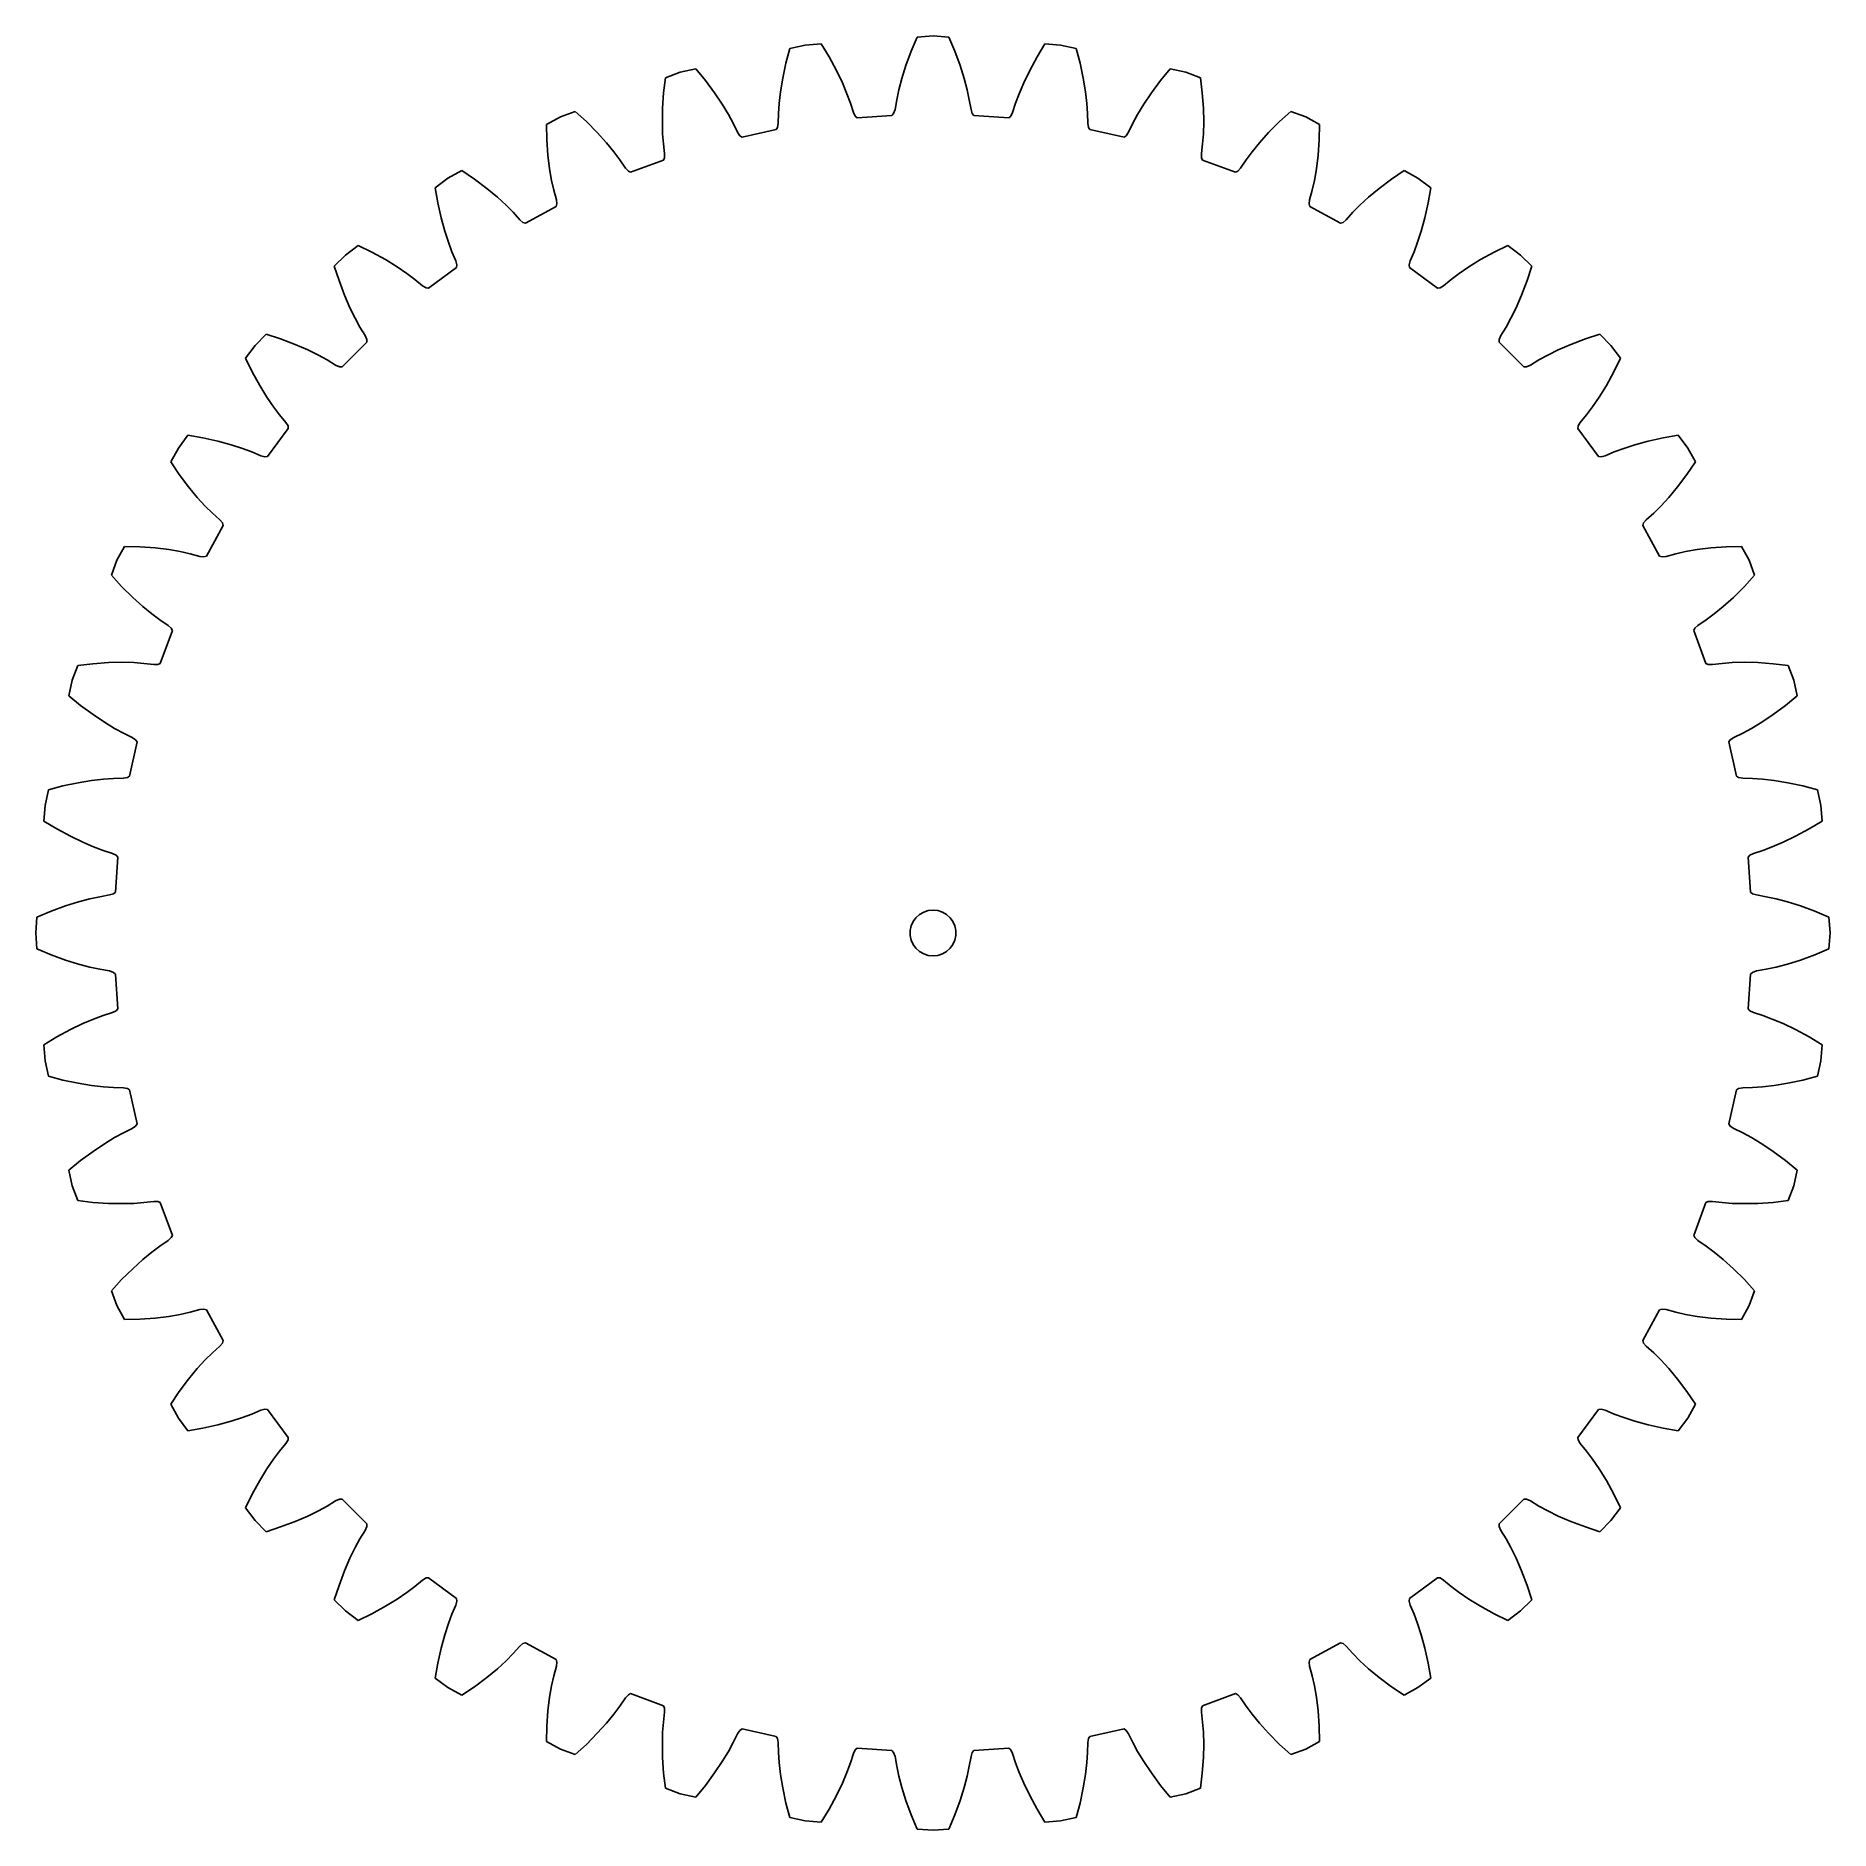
# Model space of a CAD drawing. Extents: x 0 to 117, y 0 to 117.
import ezdxf

# ---------------------------------------------------------------- set-up
doc = ezdxf.new("R2010")
doc.units = 0

msp = doc.modelspace()

# ---------------------------------------------------------------- linework, layer by layer
for p, q in [((58.57, 117.14), (57.54, 117.06)), ((59.6, 117.06), (58.57, 117.14)), ((49.22, 116.32), (48.97, 115.36)), ((50.23, 116.54), (49.22, 116.32)), ((51.27, 116.62), (50.23, 116.54)), ((51.78, 115.77), (51.27, 116.62)), ((57.15, 116.15), (56.8, 115.2)), ((57.54, 117.06), (57.15, 116.15)), ((59.99, 116.15), (59.6, 117.06)), ((60.34, 115.2), (59.99, 116.15)), ((65.87, 116.62), (65.36, 115.77)), ((66.9, 116.54), (65.87, 116.62)), ((67.92, 116.32), (66.9, 116.54)), ((68.17, 115.36), (67.92, 116.32)), ((43.08, 114.99), (42.07, 114.77)), ((43.71, 114.22), (43.08, 114.99)), ((48.97, 115.36), (48.76, 114.37)), ((52.26, 114.88), (51.78, 115.77)), ((52.65, 114.07), (52.26, 114.88)), ((56.8, 115.2), (56.53, 114.35)), ((60.61, 114.35), (60.34, 115.2)), ((64.88, 114.88), (64.49, 114.07)), ((65.36, 115.77), (64.88, 114.88)), ((68.38, 114.37), (68.17, 115.36)), ((74.06, 114.99), (73.43, 114.22)), ((75.07, 114.77), (74.06, 114.99)), ((41.1, 114.4), (40.98, 113.42)), ((42.07, 114.77), (41.1, 114.4)), ((44.31, 113.41), (43.71, 114.22)), ((48.76, 114.37), (48.61, 113.49)), ((52.95, 113.36), (52.65, 114.07)), ((56.53, 114.35), (56.33, 113.61)), ((60.81, 113.61), (60.61, 114.35)), ((64.49, 114.07), (64.19, 113.36)), ((68.53, 113.49), (68.38, 114.37)), ((73.43, 114.22), (72.83, 113.41)), ((76.04, 114.4), (75.07, 114.77)), ((76.15, 113.42), (76.04, 114.4)), ((40.98, 113.42), (40.91, 112.41)), ((44.81, 112.67), (44.31, 113.41)), ((45.21, 112.01), (44.81, 112.67)), ((48.52, 112.73), (48.48, 112.08)), ((48.61, 113.49), (48.52, 112.73)), ((53.18, 112.75), (52.95, 113.36)), ((53.37, 112.13), (53.18, 112.75)), ((56.2, 112.97), (56.09, 112.33)), ((56.33, 113.61), (56.2, 112.97)), ((60.94, 112.97), (60.81, 113.61)), ((61.05, 112.33), (60.94, 112.97)), ((63.96, 112.75), (63.77, 112.13)), ((64.19, 113.36), (63.96, 112.75)), ((68.61, 112.73), (68.53, 113.49)), ((68.66, 112.08), (68.61, 112.73)), ((72.33, 112.67), (71.93, 112.01)), ((72.83, 113.41), (72.33, 112.67)), ((76.22, 112.41), (76.15, 113.42)), ((34.24, 111.85), (33.33, 111.35)), ((33.33, 111.35), (33.36, 110.36)), ((35.21, 112.21), (34.24, 111.85)), ((35.94, 111.54), (35.21, 112.21)), ((36.65, 110.82), (35.94, 111.54)), ((40.91, 112.41), (40.9, 111.52)), ((40.9, 111.52), (40.92, 110.75)), ((45.52, 111.43), (45.21, 112.01)), ((45.8, 110.85), (45.52, 111.43)), ((48.47, 111.43), (48.42, 111.16)), ((48.48, 112.08), (48.47, 111.43)), ((53.49, 111.89), (53.37, 112.13)), ((53.62, 111.78), (53.49, 111.89)), ((55.89, 111.94), (53.62, 111.78)), ((56, 112.07), (55.89, 111.94)), ((56.09, 112.33), (56, 112.07)), ((61.13, 112.07), (61.05, 112.33)), ((61.24, 111.94), (61.13, 112.07)), ((63.52, 111.78), (61.24, 111.94)), ((63.64, 111.89), (63.52, 111.78)), ((63.77, 112.13), (63.64, 111.89)), ((68.67, 111.43), (68.66, 112.08)), ((68.72, 111.16), (68.67, 111.43)), ((71.62, 111.43), (71.34, 110.85)), ((71.93, 112.01), (71.62, 111.43)), ((76.24, 111.52), (76.22, 112.41)), ((76.22, 110.75), (76.24, 111.52)), ((81.2, 111.54), (80.48, 110.82)), ((81.93, 112.21), (81.2, 111.54)), ((82.9, 111.85), (81.93, 112.21)), ((83.81, 111.35), (82.9, 111.85)), ((83.78, 110.36), (83.81, 111.35)), ((33.36, 110.36), (33.43, 109.35)), ((37.25, 110.16), (36.65, 110.82)), ((37.74, 109.56), (37.25, 110.16)), ((40.92, 110.75), (40.97, 110.1)), ((45.96, 110.62), (45.8, 110.85)), ((46.1, 110.53), (45.96, 110.62)), ((48.33, 111.02), (46.1, 110.53)), ((48.42, 111.16), (48.33, 111.02)), ((68.81, 111.02), (68.72, 111.16)), ((71.04, 110.53), (68.81, 111.02)), ((71.18, 110.62), (71.04, 110.53)), ((71.34, 110.85), (71.18, 110.62)), ((76.17, 110.1), (76.22, 110.75)), ((79.89, 110.16), (79.4, 109.56)), ((80.48, 110.82), (79.89, 110.16)), ((83.71, 109.35), (83.78, 110.36)), ((33.43, 109.35), (33.54, 108.46)), ((38.13, 109.04), (37.74, 109.56)), ((38.49, 108.5), (38.13, 109.04)), ((40.97, 109.02), (38.83, 108.23)), ((40.97, 110.1), (41.05, 109.45)), ((41.04, 109.18), (40.97, 109.02)), ((41.05, 109.45), (41.04, 109.18)), ((76.09, 109.45), (76.17, 110.1)), ((76.1, 109.18), (76.09, 109.45)), ((76.17, 109.02), (76.1, 109.18)), ((78.31, 108.23), (76.17, 109.02)), ((79.01, 109.04), (78.65, 108.5)), ((79.4, 109.56), (79.01, 109.04)), ((83.6, 108.46), (83.71, 109.35)), ((26.9, 107.84), (26.07, 107.22)), ((27.81, 108.34), (26.9, 107.84)), ((28.63, 107.78), (27.81, 108.34)), ((29.44, 107.17), (28.63, 107.78)), ((33.54, 108.46), (33.67, 107.7)), ((38.68, 108.3), (38.49, 108.5)), ((38.83, 108.23), (38.68, 108.3)), ((78.46, 108.3), (78.31, 108.23)), ((78.65, 108.5), (78.46, 108.3)), ((83.47, 107.7), (83.6, 108.46)), ((88.51, 107.78), (87.7, 107.17)), ((89.32, 108.34), (88.51, 107.78)), ((90.23, 107.84), (89.32, 108.34)), ((91.06, 107.22), (90.23, 107.84)), ((26.07, 107.22), (26.24, 106.24)), ((30.13, 106.6), (29.44, 107.17)), ((30.7, 106.08), (30.13, 106.6)), ((33.67, 107.7), (33.81, 107.07)), ((33.81, 107.07), (33.98, 106.44)), ((83.16, 106.44), (83.33, 107.07)), ((83.33, 107.07), (83.47, 107.7)), ((87.01, 106.6), (86.44, 106.08)), ((87.7, 107.17), (87.01, 106.6)), ((90.9, 106.24), (91.06, 107.22)), ((26.24, 106.24), (26.46, 105.25)), ((31.15, 105.62), (30.7, 106.08)), ((31.59, 105.13), (31.15, 105.62)), ((33.96, 106.01), (31.97, 104.91)), ((34.01, 106.17), (33.96, 106.01)), ((33.98, 106.44), (34.01, 106.17)), ((83.13, 106.17), (83.16, 106.44)), ((83.17, 106.01), (83.13, 106.17)), ((85.17, 104.91), (83.17, 106.01)), ((85.98, 105.62), (85.55, 105.13)), ((86.44, 106.08), (85.98, 105.62)), ((90.68, 105.25), (90.9, 106.24)), ((26.46, 105.25), (26.7, 104.39)), ((26.7, 104.39), (26.93, 103.66)), ((31.8, 104.96), (31.59, 105.13)), ((31.97, 104.91), (31.8, 104.96)), ((85.34, 104.96), (85.17, 104.91)), ((85.55, 105.13), (85.34, 104.96)), ((90.21, 103.66), (90.44, 104.39)), ((90.44, 104.39), (90.68, 105.25)), ((21.04, 103.45), (20.21, 102.83)), ((21.93, 103.02), (21.04, 103.45)), ((26.93, 103.66), (27.16, 103.05)), ((89.98, 103.05), (90.21, 103.66)), ((96.09, 103.45), (95.2, 103.02)), ((96.92, 102.83), (96.09, 103.45)), ((20.21, 102.83), (19.48, 102.1)), ((19.48, 102.1), (19.79, 101.16)), ((22.82, 102.53), (21.93, 103.02)), ((23.58, 102.06), (22.82, 102.53)), ((24.22, 101.63), (23.58, 102.06)), ((27.46, 102.02), (25.64, 100.66)), ((27.16, 103.05), (27.42, 102.46)), ((27.42, 102.46), (27.49, 102.19)), ((27.49, 102.19), (27.46, 102.02)), ((89.65, 102.19), (89.72, 102.46)), ((89.67, 102.02), (89.65, 102.19)), ((91.5, 100.66), (89.67, 102.02)), ((89.72, 102.46), (89.98, 103.05)), ((93.56, 102.06), (92.92, 101.63)), ((94.32, 102.53), (93.56, 102.06)), ((95.2, 103.02), (94.32, 102.53)), ((97.66, 102.1), (96.92, 102.83)), ((97.35, 101.16), (97.66, 102.1)), ((19.79, 101.16), (20.14, 100.21)), ((24.74, 101.23), (24.22, 101.63)), ((25.24, 100.82), (24.74, 101.23)), ((25.47, 100.68), (25.24, 100.82)), ((91.9, 100.82), (91.67, 100.68)), ((92.4, 101.23), (91.9, 100.82)), ((92.92, 101.63), (92.4, 101.23)), ((96.99, 100.21), (97.35, 101.16)), ((20.14, 100.21), (20.5, 99.39)), ((25.64, 100.66), (25.47, 100.68)), ((91.67, 100.68), (91.5, 100.66)), ((96.64, 99.39), (96.99, 100.21)), ((20.5, 99.39), (20.84, 98.7)), ((20.84, 98.7), (21.15, 98.13)), ((95.99, 98.13), (96.3, 98.7)), ((96.3, 98.7), (96.64, 99.39)), ((15.04, 97.66), (14.31, 96.92)), ((15.98, 97.35), (15.04, 97.66)), ((16.93, 96.99), (15.98, 97.35)), ((21.15, 98.13), (21.49, 97.58)), ((21.49, 97.58), (21.6, 97.32)), ((21.6, 97.32), (21.6, 97.15)), ((95.54, 97.32), (95.65, 97.58)), ((95.54, 97.15), (95.54, 97.32)), ((95.65, 97.58), (95.99, 98.13)), ((101.16, 97.35), (100.21, 96.99)), ((102.1, 97.66), (101.16, 97.35)), ((102.83, 96.92), (102.1, 97.66)), ((14.31, 96.92), (13.68, 96.09)), ((13.68, 96.09), (14.12, 95.2)), ((17.75, 96.64), (16.93, 96.99)), ((18.44, 96.3), (17.75, 96.64)), ((19.01, 95.99), (18.44, 96.3)), ((21.6, 97.15), (19.99, 95.54)), ((97.15, 95.54), (95.54, 97.15)), ((98.7, 96.3), (98.13, 95.99)), ((99.39, 96.64), (98.7, 96.3)), ((100.21, 96.99), (99.39, 96.64)), ((103.45, 96.09), (102.83, 96.92)), ((103.02, 95.2), (103.45, 96.09)), ((14.12, 95.2), (14.61, 94.32)), ((19.56, 95.65), (19.01, 95.99)), ((19.82, 95.54), (19.56, 95.65)), ((19.99, 95.54), (19.82, 95.54)), ((97.32, 95.54), (97.15, 95.54)), ((97.58, 95.65), (97.32, 95.54)), ((98.13, 95.99), (97.58, 95.65)), ((102.53, 94.32), (103.02, 95.2)), ((14.61, 94.32), (15.08, 93.56)), ((102.06, 93.56), (102.53, 94.32)), ((15.08, 93.56), (15.51, 92.92)), ((15.51, 92.92), (15.9, 92.4)), ((101.23, 92.4), (101.63, 92.92)), ((101.63, 92.92), (102.06, 93.56)), ((16.48, 91.5), (15.12, 89.67)), ((15.9, 92.4), (16.32, 91.9)), ((16.32, 91.9), (16.46, 91.67)), ((16.46, 91.67), (16.48, 91.5)), ((100.66, 91.5), (100.68, 91.67)), ((102.02, 89.67), (100.66, 91.5)), ((100.68, 91.67), (100.82, 91.9)), ((100.82, 91.9), (101.23, 92.4)), ((9.3, 90.23), (8.8, 89.32)), ((9.92, 91.06), (9.3, 90.23)), ((10.9, 90.9), (9.92, 91.06)), ((11.88, 90.68), (10.9, 90.9)), ((12.74, 90.44), (11.88, 90.68)), ((13.48, 90.21), (12.74, 90.44)), ((14.09, 89.98), (13.48, 90.21)), ((103.66, 90.21), (103.05, 89.98)), ((104.39, 90.44), (103.66, 90.21)), ((105.25, 90.68), (104.39, 90.44)), ((106.24, 90.9), (105.25, 90.68)), ((107.22, 91.06), (106.24, 90.9)), ((107.84, 90.23), (107.22, 91.06)), ((108.34, 89.32), (107.84, 90.23)), ((8.8, 89.32), (9.36, 88.51)), ((14.68, 89.72), (14.09, 89.98)), ((14.95, 89.65), (14.68, 89.72)), ((15.12, 89.67), (14.95, 89.65)), ((102.19, 89.65), (102.02, 89.67)), ((102.46, 89.72), (102.19, 89.65)), ((103.05, 89.98), (102.46, 89.72)), ((107.78, 88.51), (108.34, 89.32)), ((9.36, 88.51), (9.97, 87.7)), ((107.17, 87.7), (107.78, 88.51)), ((9.97, 87.7), (10.54, 87.01)), ((10.54, 87.01), (11.06, 86.44)), ((106.08, 86.44), (106.6, 87.01)), ((106.6, 87.01), (107.17, 87.7)), ((11.06, 86.44), (11.52, 85.98)), ((11.52, 85.98), (12, 85.55)), ((12, 85.55), (12.18, 85.34)), ((104.96, 85.34), (105.13, 85.55)), ((105.13, 85.55), (105.62, 85.98)), ((105.62, 85.98), (106.08, 86.44)), ((12.22, 85.17), (11.13, 83.17)), ((12.18, 85.34), (12.22, 85.17)), ((104.91, 85.17), (104.96, 85.34)), ((106.01, 83.17), (104.91, 85.17)), ((5.79, 83.81), (5.29, 82.9)), ((6.78, 83.78), (5.79, 83.81)), ((7.79, 83.71), (6.78, 83.78)), ((8.67, 83.6), (7.79, 83.71)), ((9.43, 83.47), (8.67, 83.6)), ((10.07, 83.33), (9.43, 83.47)), ((10.7, 83.16), (10.07, 83.33)), ((11.13, 83.17), (10.97, 83.13)), ((106.17, 83.13), (106.01, 83.17)), ((107.07, 83.33), (106.44, 83.16)), ((107.7, 83.47), (107.07, 83.33)), ((108.46, 83.6), (107.7, 83.47)), ((109.35, 83.71), (108.46, 83.6)), ((110.36, 83.78), (109.35, 83.71)), ((111.35, 83.81), (110.36, 83.78)), ((111.85, 82.9), (111.35, 83.81)), ((5.29, 82.9), (4.93, 81.93)), ((10.97, 83.13), (10.7, 83.16)), ((106.44, 83.16), (106.17, 83.13)), ((112.21, 81.93), (111.85, 82.9)), ((4.93, 81.93), (5.6, 81.2)), ((5.6, 81.2), (6.32, 80.48)), ((110.82, 80.48), (111.54, 81.2)), ((111.54, 81.2), (112.21, 81.93)), ((6.32, 80.48), (6.98, 79.89)), ((6.98, 79.89), (7.58, 79.4)), ((109.56, 79.4), (110.16, 79.89)), ((110.16, 79.89), (110.82, 80.48)), ((7.58, 79.4), (8.1, 79.01)), ((8.1, 79.01), (8.64, 78.65)), ((8.64, 78.65), (8.84, 78.46)), ((108.3, 78.46), (108.5, 78.65)), ((108.5, 78.65), (109.04, 79.01)), ((109.04, 79.01), (109.56, 79.4)), ((8.91, 78.31), (8.11, 76.17)), ((8.84, 78.46), (8.91, 78.31)), ((108.23, 78.31), (108.3, 78.46)), ((109.02, 76.17), (108.23, 78.31)), ((3.72, 76.15), (2.73, 76.04)), ((4.73, 76.22), (3.72, 76.15)), ((5.62, 76.24), (4.73, 76.22)), ((6.39, 76.22), (5.62, 76.24)), ((7.04, 76.17), (6.39, 76.22)), ((7.69, 76.09), (7.04, 76.17)), ((8.11, 76.17), (7.96, 76.1)), ((109.18, 76.1), (109.02, 76.17)), ((110.1, 76.17), (109.45, 76.09)), ((110.75, 76.22), (110.1, 76.17)), ((111.52, 76.24), (110.75, 76.22)), ((112.41, 76.22), (111.52, 76.24)), ((113.42, 76.15), (112.41, 76.22)), ((114.4, 76.04), (113.42, 76.15)), ((2.37, 75.07), (2.15, 74.06)), ((2.73, 76.04), (2.37, 75.07)), ((7.96, 76.1), (7.69, 76.09)), ((109.45, 76.09), (109.18, 76.1)), ((114.77, 75.07), (114.4, 76.04)), ((114.99, 74.06), (114.77, 75.07)), ((2.15, 74.06), (2.92, 73.43)), ((114.22, 73.43), (114.99, 74.06)), ((2.92, 73.43), (3.73, 72.83)), ((3.73, 72.83), (4.47, 72.33)), ((112.67, 72.33), (113.41, 72.83)), ((113.41, 72.83), (114.22, 73.43)), ((4.47, 72.33), (5.13, 71.93)), ((5.13, 71.93), (5.71, 71.62)), ((5.71, 71.62), (6.29, 71.34)), ((110.85, 71.34), (111.43, 71.62)), ((111.43, 71.62), (112.01, 71.93)), ((112.01, 71.93), (112.67, 72.33)), ((6.61, 71.04), (6.12, 68.81)), ((6.29, 71.34), (6.51, 71.18)), ((6.51, 71.18), (6.61, 71.04)), ((110.53, 71.04), (110.62, 71.18)), ((111.02, 68.81), (110.53, 71.04)), ((110.62, 71.18), (110.85, 71.34)), ((1.77, 68.17), (0.82, 67.92)), ((2.76, 68.38), (1.77, 68.17)), ((3.64, 68.53), (2.76, 68.38)), ((4.41, 68.61), (3.64, 68.53)), ((5.06, 68.66), (4.41, 68.61)), ((5.71, 68.67), (5.06, 68.66)), ((5.98, 68.72), (5.71, 68.67)), ((6.12, 68.81), (5.98, 68.72)), ((111.16, 68.72), (111.02, 68.81)), ((111.43, 68.67), (111.16, 68.72)), ((112.08, 68.66), (111.43, 68.67)), ((112.73, 68.61), (112.08, 68.66)), ((113.49, 68.53), (112.73, 68.61)), ((114.37, 68.38), (113.49, 68.53)), ((115.36, 68.17), (114.37, 68.38)), ((116.32, 67.92), (115.36, 68.17)), ((0.6, 66.9), (0.52, 65.87)), ((0.82, 67.92), (0.6, 66.9)), ((116.54, 66.9), (116.32, 67.92)), ((116.62, 65.87), (116.54, 66.9)), ((0.52, 65.87), (1.37, 65.36)), ((115.77, 65.36), (116.62, 65.87)), ((1.37, 65.36), (2.26, 64.88)), ((2.26, 64.88), (3.06, 64.49)), ((3.06, 64.49), (3.77, 64.19)), ((113.36, 64.19), (114.07, 64.49)), ((114.07, 64.49), (114.88, 64.88)), ((114.88, 64.88), (115.77, 65.36)), ((3.77, 64.19), (4.39, 63.96)), ((4.39, 63.96), (5, 63.77)), ((5, 63.77), (5.25, 63.64)), ((5.36, 63.52), (5.2, 61.24)), ((5.25, 63.64), (5.36, 63.52)), ((111.78, 63.52), (111.89, 63.64)), ((111.94, 61.24), (111.78, 63.52)), ((111.89, 63.64), (112.13, 63.77)), ((112.13, 63.77), (112.75, 63.96)), ((112.75, 63.96), (113.36, 64.19)), ((4.17, 60.94), (3.53, 60.81)), ((4.81, 61.05), (4.17, 60.94)), ((5.07, 61.13), (4.81, 61.05)), ((5.2, 61.24), (5.07, 61.13)), ((112.07, 61.13), (111.94, 61.24)), ((112.33, 61.05), (112.07, 61.13)), ((112.97, 60.94), (112.33, 61.05)), ((113.61, 60.81), (112.97, 60.94)), ((0.99, 59.99), (0.07, 59.6)), ((1.94, 60.34), (0.99, 59.99)), ((2.79, 60.61), (1.94, 60.34)), ((3.53, 60.81), (2.79, 60.61)), ((57.45, 59.57), (57.69, 59.78)), ((57.69, 59.78), (57.96, 59.94)), ((57.96, 59.94), (58.26, 60.04)), ((58.26, 60.04), (58.57, 60.07)), ((58.57, 60.07), (58.88, 60.04)), ((58.88, 60.04), (59.18, 59.94)), ((59.18, 59.94), (59.45, 59.78)), ((59.45, 59.78), (59.68, 59.57)), ((114.35, 60.61), (113.61, 60.81)), ((115.2, 60.34), (114.35, 60.61)), ((116.15, 59.99), (115.2, 60.34)), ((117.06, 59.6), (116.15, 59.99)), ((0.07, 59.6), (0, 58.57)), ((57.08, 58.73), (57.14, 59.03)), ((57.08, 58.41), (57.08, 58.73)), ((57.14, 59.03), (57.27, 59.32)), ((57.27, 59.32), (57.45, 59.57)), ((59.68, 59.57), (59.87, 59.32)), ((59.87, 59.32), (60, 59.03)), ((60, 59.03), (60.06, 58.73)), ((60.06, 58.73), (60.06, 58.41)), ((117.14, 58.57), (117.06, 59.6)), ((0, 58.57), (0.07, 57.54)), ((0.07, 57.54), (0.99, 57.15)), ((57.14, 58.11), (57.08, 58.41)), ((57.27, 57.82), (57.14, 58.11)), ((57.45, 57.57), (57.27, 57.82)), ((57.69, 57.36), (57.45, 57.57)), ((59.68, 57.57), (59.45, 57.36)), ((59.87, 57.82), (59.68, 57.57)), ((60, 58.11), (59.87, 57.82)), ((60.06, 58.41), (60, 58.11)), ((116.15, 57.15), (117.06, 57.54)), ((117.06, 57.54), (117.14, 58.57)), ((0.99, 57.15), (1.94, 56.8)), ((1.94, 56.8), (2.79, 56.53)), ((2.79, 56.53), (3.53, 56.33)), ((3.53, 56.33), (4.17, 56.2)), ((57.96, 57.2), (57.69, 57.36)), ((58.26, 57.1), (57.96, 57.2)), ((58.57, 57.07), (58.26, 57.1)), ((58.88, 57.1), (58.57, 57.07)), ((59.18, 57.2), (58.88, 57.1)), ((59.45, 57.36), (59.18, 57.2)), ((112.97, 56.2), (113.61, 56.33)), ((113.61, 56.33), (114.35, 56.53)), ((114.35, 56.53), (115.2, 56.8)), ((115.2, 56.8), (116.15, 57.15)), ((4.17, 56.2), (4.81, 56.09)), ((4.81, 56.09), (5.07, 56)), ((5.07, 56), (5.2, 55.89)), ((5.2, 55.89), (5.36, 53.62)), ((111.78, 53.62), (111.94, 55.89)), ((111.94, 55.89), (112.07, 56)), ((112.07, 56), (112.33, 56.09)), ((112.33, 56.09), (112.97, 56.2)), ((3.77, 52.95), (3.06, 52.65)), ((4.39, 53.18), (3.77, 52.95)), ((5, 53.37), (4.39, 53.18)), ((5.25, 53.49), (5, 53.37)), ((5.36, 53.62), (5.25, 53.49)), ((111.89, 53.49), (111.78, 53.62)), ((112.13, 53.37), (111.89, 53.49)), ((112.75, 53.18), (112.13, 53.37)), ((113.36, 52.95), (112.75, 53.18)), ((114.07, 52.65), (113.36, 52.95)), ((1.37, 51.78), (0.52, 51.27)), ((2.26, 52.26), (1.37, 51.78)), ((3.06, 52.65), (2.26, 52.26)), ((114.88, 52.26), (114.07, 52.65)), ((115.77, 51.78), (114.88, 52.26)), ((116.62, 51.27), (115.77, 51.78)), ((0.52, 51.27), (0.6, 50.23)), ((116.54, 50.23), (116.62, 51.27)), ((0.6, 50.23), (0.82, 49.22)), ((0.82, 49.22), (1.77, 48.97)), ((115.36, 48.97), (116.32, 49.22)), ((116.32, 49.22), (116.54, 50.23)), ((1.77, 48.97), (2.76, 48.76)), ((2.76, 48.76), (3.64, 48.61)), ((3.64, 48.61), (4.41, 48.52)), ((4.41, 48.52), (5.06, 48.48)), ((5.06, 48.48), (5.71, 48.47)), ((5.71, 48.47), (5.98, 48.42)), ((5.98, 48.42), (6.12, 48.33)), ((6.12, 48.33), (6.61, 46.1)), ((110.53, 46.1), (111.02, 48.33)), ((111.02, 48.33), (111.16, 48.42)), ((111.16, 48.42), (111.43, 48.47)), ((111.43, 48.47), (112.08, 48.48)), ((112.08, 48.48), (112.73, 48.52)), ((112.73, 48.52), (113.49, 48.61)), ((113.49, 48.61), (114.37, 48.76)), ((114.37, 48.76), (115.36, 48.97)), ((6.29, 45.8), (5.71, 45.52)), ((6.51, 45.96), (6.29, 45.8)), ((6.61, 46.1), (6.51, 45.96)), ((110.62, 45.96), (110.53, 46.1)), ((110.85, 45.8), (110.62, 45.96)), ((111.43, 45.52), (110.85, 45.8)), ((4.47, 44.81), (3.73, 44.31)), ((5.13, 45.21), (4.47, 44.81)), ((5.71, 45.52), (5.13, 45.21)), ((112.01, 45.21), (111.43, 45.52)), ((112.67, 44.81), (112.01, 45.21)), ((113.41, 44.31), (112.67, 44.81)), ((2.92, 43.71), (2.15, 43.08)), ((3.73, 44.31), (2.92, 43.71)), ((114.22, 43.71), (113.41, 44.31)), ((114.99, 43.08), (114.22, 43.71)), ((2.15, 43.08), (2.37, 42.07)), ((114.77, 42.07), (114.99, 43.08)), ((2.37, 42.07), (2.73, 41.1)), ((2.73, 41.1), (3.72, 40.98)), ((7.04, 40.97), (7.69, 41.05)), ((7.69, 41.05), (7.96, 41.04)), ((7.96, 41.04), (8.11, 40.97)), ((109.02, 40.97), (109.18, 41.04)), ((109.18, 41.04), (109.45, 41.05)), ((109.45, 41.05), (110.1, 40.97)), ((113.42, 40.98), (114.4, 41.1)), ((114.4, 41.1), (114.77, 42.07)), ((3.72, 40.98), (4.73, 40.91)), ((4.73, 40.91), (5.62, 40.9)), ((5.62, 40.9), (6.39, 40.92)), ((6.39, 40.92), (7.04, 40.97)), ((8.11, 40.97), (8.91, 38.83)), ((108.23, 38.83), (109.02, 40.97)), ((110.1, 40.97), (110.75, 40.92)), ((110.75, 40.92), (111.52, 40.9)), ((111.52, 40.9), (112.41, 40.91)), ((112.41, 40.91), (113.42, 40.98)), ((8.84, 38.68), (8.64, 38.49)), ((8.91, 38.83), (8.84, 38.68)), ((108.3, 38.68), (108.23, 38.83)), ((108.5, 38.49), (108.3, 38.68)), ((7.58, 37.74), (6.98, 37.25)), ((8.1, 38.13), (7.58, 37.74)), ((8.64, 38.49), (8.1, 38.13)), ((109.04, 38.13), (108.5, 38.49)), ((109.56, 37.74), (109.04, 38.13)), ((110.16, 37.25), (109.56, 37.74)), ((6.32, 36.65), (5.6, 35.94)), ((6.98, 37.25), (6.32, 36.65)), ((110.82, 36.65), (110.16, 37.25)), ((111.54, 35.94), (110.82, 36.65)), ((5.6, 35.94), (4.93, 35.21)), ((4.93, 35.21), (5.29, 34.24)), ((112.21, 35.21), (111.54, 35.94)), ((111.85, 34.24), (112.21, 35.21)), ((5.29, 34.24), (5.79, 33.33)), ((10.07, 33.81), (10.7, 33.98)), ((10.7, 33.98), (10.97, 34.01)), ((10.97, 34.01), (11.13, 33.96)), ((106.01, 33.96), (106.17, 34.01)), ((106.17, 34.01), (106.44, 33.98)), ((106.44, 33.98), (107.07, 33.81)), ((111.35, 33.33), (111.85, 34.24)), ((5.79, 33.33), (6.78, 33.36)), ((6.78, 33.36), (7.79, 33.43)), ((7.79, 33.43), (8.67, 33.54)), ((8.67, 33.54), (9.43, 33.67)), ((9.43, 33.67), (10.07, 33.81)), ((11.13, 33.96), (12.22, 31.97)), ((104.91, 31.97), (106.01, 33.96)), ((107.07, 33.81), (107.7, 33.67)), ((107.7, 33.67), (108.46, 33.54)), ((108.46, 33.54), (109.35, 33.43)), ((109.35, 33.43), (110.36, 33.36)), ((110.36, 33.36), (111.35, 33.33)), ((12.18, 31.8), (12, 31.59)), ((12.22, 31.97), (12.18, 31.8)), ((104.96, 31.8), (104.91, 31.97)), ((105.13, 31.59), (104.96, 31.8)), ((11.06, 30.7), (10.54, 30.13)), ((11.52, 31.15), (11.06, 30.7)), ((12, 31.59), (11.52, 31.15)), ((105.62, 31.15), (105.13, 31.59)), ((106.08, 30.7), (105.62, 31.15)), ((106.6, 30.13), (106.08, 30.7)), ((9.97, 29.44), (9.36, 28.63)), ((10.54, 30.13), (9.97, 29.44)), ((107.17, 29.44), (106.6, 30.13)), ((107.78, 28.63), (107.17, 29.44)), ((9.36, 28.63), (8.8, 27.81)), ((108.34, 27.81), (107.78, 28.63)), ((8.8, 27.81), (9.3, 26.9)), ((13.48, 26.93), (14.09, 27.16)), ((14.09, 27.16), (14.68, 27.42)), ((14.68, 27.42), (14.95, 27.49)), ((14.95, 27.49), (15.12, 27.46)), ((15.12, 27.46), (16.48, 25.64)), ((100.66, 25.64), (102.02, 27.46)), ((102.02, 27.46), (102.19, 27.49)), ((102.19, 27.49), (102.46, 27.42)), ((102.46, 27.42), (103.05, 27.16)), ((103.05, 27.16), (103.66, 26.93)), ((107.84, 26.9), (108.34, 27.81)), ((9.3, 26.9), (9.92, 26.07)), ((9.92, 26.07), (10.9, 26.24)), ((10.9, 26.24), (11.88, 26.46)), ((11.88, 26.46), (12.74, 26.7)), ((12.74, 26.7), (13.48, 26.93)), ((103.66, 26.93), (104.39, 26.7)), ((104.39, 26.7), (105.25, 26.46)), ((105.25, 26.46), (106.24, 26.24)), ((106.24, 26.24), (107.22, 26.07)), ((107.22, 26.07), (107.84, 26.9)), ((15.9, 24.74), (15.51, 24.22)), ((16.32, 25.24), (15.9, 24.74)), ((16.46, 25.47), (16.32, 25.24)), ((16.48, 25.64), (16.46, 25.47)), ((100.68, 25.47), (100.66, 25.64)), ((100.82, 25.24), (100.68, 25.47)), ((101.23, 24.74), (100.82, 25.24)), ((101.63, 24.22), (101.23, 24.74)), ((15.08, 23.58), (14.61, 22.82)), ((15.51, 24.22), (15.08, 23.58)), ((102.06, 23.58), (101.63, 24.22)), ((102.53, 22.82), (102.06, 23.58)), ((14.61, 22.82), (14.12, 21.93)), ((103.02, 21.93), (102.53, 22.82)), ((14.12, 21.93), (13.68, 21.04)), ((18.44, 20.84), (19.01, 21.15)), ((19.01, 21.15), (19.56, 21.49)), ((19.56, 21.49), (19.82, 21.6)), ((19.82, 21.6), (19.99, 21.6)), ((19.99, 21.6), (21.6, 19.99)), ((95.54, 19.99), (97.15, 21.6)), ((97.15, 21.6), (97.32, 21.6)), ((97.32, 21.6), (97.58, 21.49)), ((97.58, 21.49), (98.13, 21.15)), ((98.13, 21.15), (98.7, 20.84)), ((103.45, 21.04), (103.02, 21.93)), ((13.68, 21.04), (14.31, 20.21)), ((14.31, 20.21), (15.04, 19.48)), ((15.98, 19.79), (16.93, 20.14)), ((16.93, 20.14), (17.75, 20.5)), ((17.75, 20.5), (18.44, 20.84)), ((21.6, 19.99), (21.6, 19.82)), ((95.54, 19.82), (95.54, 19.99)), ((98.7, 20.84), (99.39, 20.5)), ((99.39, 20.5), (100.21, 20.14)), ((100.21, 20.14), (101.16, 19.79)), ((102.1, 19.48), (102.83, 20.21)), ((102.83, 20.21), (103.45, 21.04)), ((15.04, 19.48), (15.98, 19.79)), ((21.15, 19.01), (20.84, 18.44)), ((21.49, 19.56), (21.15, 19.01)), ((21.6, 19.82), (21.49, 19.56)), ((95.65, 19.56), (95.54, 19.82)), ((95.99, 19.01), (95.65, 19.56)), ((96.3, 18.44), (95.99, 19.01)), ((101.16, 19.79), (102.1, 19.48)), ((20.5, 17.75), (20.14, 16.93)), ((20.84, 18.44), (20.5, 17.75)), ((96.64, 17.75), (96.3, 18.44)), ((96.99, 16.93), (96.64, 17.75)), ((20.14, 16.93), (19.79, 15.98)), ((25.24, 16.32), (25.47, 16.46)), ((25.47, 16.46), (25.64, 16.48)), ((25.64, 16.48), (27.46, 15.12)), ((89.67, 15.12), (91.5, 16.48)), ((91.5, 16.48), (91.67, 16.46)), ((91.67, 16.46), (91.9, 16.32)), ((97.35, 15.98), (96.99, 16.93)), ((19.79, 15.98), (19.48, 15.04)), ((23.58, 15.08), (24.22, 15.51)), ((24.22, 15.51), (24.74, 15.9)), ((24.74, 15.9), (25.24, 16.32)), ((91.9, 16.32), (92.4, 15.9)), ((92.4, 15.9), (92.92, 15.51)), ((92.92, 15.51), (93.56, 15.08)), ((97.66, 15.04), (97.35, 15.98)), ((19.48, 15.04), (20.21, 14.31)), ((20.21, 14.31), (21.04, 13.68)), ((21.04, 13.68), (21.93, 14.12)), ((21.93, 14.12), (22.82, 14.61)), ((22.82, 14.61), (23.58, 15.08)), ((27.16, 14.09), (26.93, 13.48)), ((27.42, 14.68), (27.16, 14.09)), ((27.49, 14.95), (27.42, 14.68)), ((27.46, 15.12), (27.49, 14.95)), ((89.65, 14.95), (89.67, 15.12)), ((89.72, 14.68), (89.65, 14.95)), ((89.98, 14.09), (89.72, 14.68)), ((90.21, 13.48), (89.98, 14.09)), ((93.56, 15.08), (94.32, 14.61)), ((94.32, 14.61), (95.2, 14.12)), ((95.2, 14.12), (96.09, 13.68)), ((96.09, 13.68), (96.92, 14.31)), ((96.92, 14.31), (97.66, 15.04)), ((26.93, 13.48), (26.7, 12.74)), ((90.44, 12.74), (90.21, 13.48)), ((26.46, 11.88), (26.24, 10.9)), ((26.7, 12.74), (26.46, 11.88)), ((31.15, 11.52), (31.59, 12)), ((31.59, 12), (31.8, 12.18)), ((31.8, 12.18), (31.97, 12.22)), ((31.97, 12.22), (33.96, 11.13)), ((83.17, 11.13), (85.17, 12.22)), ((85.17, 12.22), (85.34, 12.18)), ((85.34, 12.18), (85.55, 12)), ((85.55, 12), (85.98, 11.52)), ((90.68, 11.88), (90.44, 12.74)), ((90.9, 10.9), (90.68, 11.88)), ((26.24, 10.9), (26.07, 9.92)), ((30.13, 10.54), (30.7, 11.06)), ((30.7, 11.06), (31.15, 11.52)), ((33.98, 10.7), (33.81, 10.07)), ((33.96, 11.13), (34.01, 10.97)), ((34.01, 10.97), (33.98, 10.7)), ((83.13, 10.97), (83.17, 11.13)), ((83.16, 10.7), (83.13, 10.97)), ((83.33, 10.07), (83.16, 10.7)), ((85.98, 11.52), (86.44, 11.06)), ((86.44, 11.06), (87.01, 10.54)), ((91.06, 9.92), (90.9, 10.9)), ((26.07, 9.92), (26.9, 9.3)), ((28.63, 9.36), (29.44, 9.97)), ((29.44, 9.97), (30.13, 10.54)), ((33.67, 9.43), (33.54, 8.67)), ((33.81, 10.07), (33.67, 9.43)), ((83.47, 9.43), (83.33, 10.07)), ((83.6, 8.67), (83.47, 9.43)), ((87.01, 10.54), (87.7, 9.97)), ((87.7, 9.97), (88.51, 9.36)), ((90.23, 9.3), (91.06, 9.92)), ((26.9, 9.3), (27.81, 8.8)), ((27.81, 8.8), (28.63, 9.36)), ((33.54, 8.67), (33.43, 7.79)), ((38.13, 8.1), (38.49, 8.64)), ((38.49, 8.64), (38.68, 8.84)), ((38.68, 8.84), (38.83, 8.91)), ((38.83, 8.91), (40.97, 8.11)), ((76.17, 8.11), (78.31, 8.91)), ((78.31, 8.91), (78.46, 8.84)), ((78.46, 8.84), (78.65, 8.64)), ((78.65, 8.64), (79.01, 8.1)), ((83.71, 7.79), (83.6, 8.67)), ((88.51, 9.36), (89.32, 8.8)), ((89.32, 8.8), (90.23, 9.3)), ((33.43, 7.79), (33.36, 6.78)), ((37.25, 6.98), (37.74, 7.58)), ((37.74, 7.58), (38.13, 8.1)), ((40.97, 7.04), (40.92, 6.39)), ((40.97, 8.11), (41.04, 7.96)), ((41.05, 7.69), (40.97, 7.04)), ((41.04, 7.96), (41.05, 7.69)), ((76.09, 7.69), (76.1, 7.96)), ((76.17, 7.04), (76.09, 7.69)), ((76.1, 7.96), (76.17, 8.11)), ((76.22, 6.39), (76.17, 7.04)), ((79.01, 8.1), (79.4, 7.58)), ((79.4, 7.58), (79.89, 6.98)), ((83.78, 6.78), (83.71, 7.79)), ((33.36, 6.78), (33.33, 5.79)), ((35.94, 5.6), (36.65, 6.32)), ((36.65, 6.32), (37.25, 6.98)), ((40.92, 6.39), (40.9, 5.62)), ((45.52, 5.71), (45.8, 6.29)), ((45.8, 6.29), (45.96, 6.51)), ((45.96, 6.51), (46.1, 6.61)), ((46.1, 6.61), (48.33, 6.12)), ((48.33, 6.12), (48.42, 5.98)), ((48.42, 5.98), (48.47, 5.71)), ((68.67, 5.71), (68.72, 5.98)), ((68.72, 5.98), (68.81, 6.12)), ((68.81, 6.12), (71.04, 6.61)), ((71.04, 6.61), (71.18, 6.51)), ((71.18, 6.51), (71.34, 6.29)), ((71.34, 6.29), (71.62, 5.71)), ((76.24, 5.62), (76.22, 6.39)), ((79.89, 6.98), (80.48, 6.32)), ((80.48, 6.32), (81.2, 5.6)), ((83.81, 5.79), (83.78, 6.78)), ((33.33, 5.79), (34.24, 5.29)), ((34.24, 5.29), (35.21, 4.93)), ((35.21, 4.93), (35.94, 5.6)), ((40.9, 5.62), (40.91, 4.73)), ((40.91, 4.73), (40.98, 3.72)), ((44.81, 4.47), (45.21, 5.13)), ((45.21, 5.13), (45.52, 5.71)), ((48.47, 5.71), (48.48, 5.06)), ((48.48, 5.06), (48.52, 4.41)), ((53.18, 4.39), (53.37, 5)), ((53.37, 5), (53.49, 5.25)), ((53.49, 5.25), (53.62, 5.36)), ((53.62, 5.36), (55.89, 5.2)), ((55.89, 5.2), (56, 5.07)), ((56, 5.07), (56.09, 4.81)), ((56.09, 4.81), (56.2, 4.17)), ((60.94, 4.17), (61.05, 4.81)), ((61.05, 4.81), (61.13, 5.07)), ((61.13, 5.07), (61.24, 5.2)), ((61.24, 5.2), (63.52, 5.36)), ((63.52, 5.36), (63.64, 5.25)), ((63.64, 5.25), (63.77, 5)), ((63.77, 5), (63.96, 4.39)), ((68.61, 4.41), (68.66, 5.06)), ((68.66, 5.06), (68.67, 5.71)), ((71.62, 5.71), (71.93, 5.13)), ((71.93, 5.13), (72.33, 4.47)), ((76.15, 3.72), (76.22, 4.73)), ((76.22, 4.73), (76.24, 5.62)), ((81.2, 5.6), (81.93, 4.93)), ((81.93, 4.93), (82.9, 5.29)), ((82.9, 5.29), (83.81, 5.79)), ((40.98, 3.72), (41.1, 2.73)), ((43.71, 2.92), (44.31, 3.73)), ((44.31, 3.73), (44.81, 4.47)), ((48.52, 4.41), (48.61, 3.64)), ((48.61, 3.64), (48.76, 2.76)), ((52.65, 3.06), (52.95, 3.77)), ((52.95, 3.77), (53.18, 4.39)), ((56.2, 4.17), (56.33, 3.53)), ((56.33, 3.53), (56.53, 2.79)), ((60.61, 2.79), (60.81, 3.53)), ((60.81, 3.53), (60.94, 4.17)), ((63.96, 4.39), (64.19, 3.77)), ((64.19, 3.77), (64.49, 3.06)), ((68.38, 2.76), (68.53, 3.64)), ((68.53, 3.64), (68.61, 4.41)), ((72.33, 4.47), (72.83, 3.73)), ((72.83, 3.73), (73.43, 2.92)), ((76.04, 2.73), (76.15, 3.72)), ((41.1, 2.73), (42.07, 2.37)), ((42.07, 2.37), (43.08, 2.15)), ((43.08, 2.15), (43.71, 2.92)), ((48.76, 2.76), (48.97, 1.77)), ((52.26, 2.26), (52.65, 3.06)), ((56.53, 2.79), (56.8, 1.94)), ((60.34, 1.94), (60.61, 2.79)), ((64.49, 3.06), (64.88, 2.26)), ((68.17, 1.77), (68.38, 2.76)), ((73.43, 2.92), (74.06, 2.15)), ((74.06, 2.15), (75.07, 2.37)), ((75.07, 2.37), (76.04, 2.73)), ((48.97, 1.77), (49.22, 0.82)), ((51.27, 0.52), (51.78, 1.37)), ((51.78, 1.37), (52.26, 2.26)), ((56.8, 1.94), (57.15, 0.99)), ((59.99, 0.99), (60.34, 1.94)), ((64.88, 2.26), (65.36, 1.37)), ((65.36, 1.37), (65.87, 0.52)), ((67.92, 0.82), (68.17, 1.77)), ((49.22, 0.82), (50.23, 0.6)), ((50.23, 0.6), (51.27, 0.52)), ((57.15, 0.99), (57.54, 0.07)), ((57.54, 0.07), (58.57, 0)), ((58.57, 0), (59.6, 0.07)), ((59.6, 0.07), (59.99, 0.99)), ((65.87, 0.52), (66.9, 0.6)), ((66.9, 0.6), (67.92, 0.82))]:
    msp.add_line(p, q)

doc.saveas('drawing.dxf')
